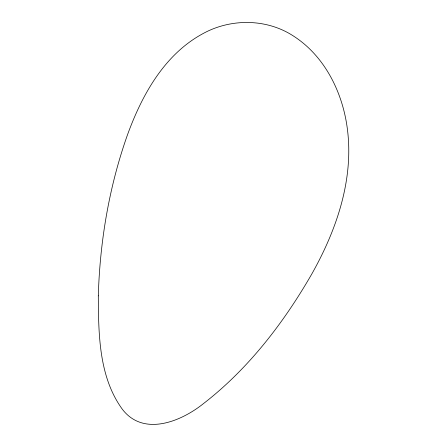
<?xml version="1.0" encoding="UTF-8"?>
<svg xmlns="http://www.w3.org/2000/svg" width="447" height="447" viewBox="0 0 447 447"><rect width="100%" height="100%" fill="white"/><g stroke="black" fill="none" stroke-linecap="round" stroke-linejoin="round"><path stroke-width="0.67" d="M98.301 295.847C98.541 334.306 98.798 376.961 122.417 409.368C143.783 437.099 181.566 421.264 203.676 403.44C248.409 368.775 283.549 323.008 311.665 274.229C336.675 229.887 354.393 178.599 347.123 127.11C342.117 91.289 324.254 55.618 293.092 35.794C266.3 18.467 230.591 18.349 202.882 33.67C164.334 54.5 141.967 95.021 127.479 134.838C109.163 186.472 99.916 241.151 98.301 295.847"/></g></svg>
